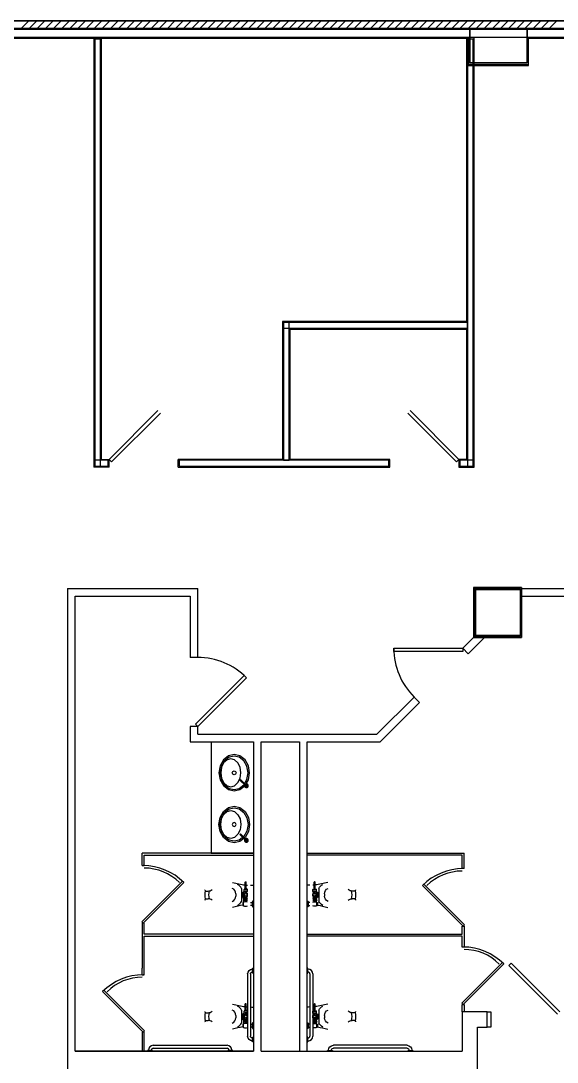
# Model space of a CAD drawing. Extents: x -170 to 1783, y -20 to 1205.
# Drawn here: x 352 to 632, y 656 to 1200 of the extents above; entities that cross this region are included whole.
import ezdxf

# ---------------------------------------------------------------- set-up
doc = ezdxf.new("R2010")
doc.units = 0
doc.header["$LTSCALE"] = 96
doc.header["$MEASUREMENT"] = 0
for name, color, linetype in [('A-E-COLM_A', 7, 'Continuous'), ('A-WALL-EXIST_A', 7, 'Continuous'), ('A-WALL-EXT_A', 7, 'Continuous'), ('A-WALL-PATT_A', 7, 'Continuous'), ('A-WALL_A', 7, 'Continuous'), ('I-E-DOOR-DMSE_A', 7, 'Continuous'), ('I-E-DOOR_A', 7, 'Continuous'), ('I-E-FILL-DMSE_A', 7, 'Continuous'), ('I-E-FILL_A', 7, 'Continuous'), ('I-E-PLMB-FIXT_A', 7, 'Continuous'), ('I-E-WALL-DMSE_A', 7, 'Continuous'), ('I-E-WALL_A', 7, 'Continuous'), ('X-BASE-04-EXISTING', 7, 'Continuous'), ('X-BASE-04-EXISTING_A', 7, 'Continuous')]:
    doc.layers.add(name, color=color, linetype=linetype)

# ---------------------------------------------------------------- blocks, each defined once
blk = doc.blocks.new('TJ-LITE_TOILET-VALVE_WM-GB')
at = {"color": 47, "linetype": 'Continuous'}
for p, q in [((3.25, -0.29), (3.25, 0)), ((6.25, -0.29), (6.25, 0)), ((-6.75, -4.12), (-6.75, -3.87)), ((-3.53, -3.75), (-6.62, -3.75)), ((-3.53, -4.25), (-6.62, -4.25)), ((-3.53, -3.75), (-3.4, -3.84)), ((-3.4, -4.16), (-3.53, -4.25)), ((-3.28, -3.84), (-3.4, -3.84)), ((-3.4, -4.13), (-3.4, -3.87)), ((-3.28, -4.16), (-3.4, -4.16)), ((-3.28, -3.84), (-3.03, -3.75)), ((-3.28, -3.87), (-3.28, -4.13)), ((-3.28, -4.16), (-3.03, -4.25)), ((-3.03, -3.25), (-3.03, -4.75)), ((-1.74, -3.12), (-2.9, -3.12)), ((-2.9, -3.19), (-2.9, -4.81)), ((-1.74, -4.88), (-2.9, -4.88)), ((-0.56, -3.03), (-1.12, -4)), ((-1.12, -4), (-0.56, -4.97)), ((0.56, -3.03), (-0.56, -3.03)), ((-0.56, -3.03), (-0.56, -3.03)), ((-0.56, -4.97), (0.56, -4.97)), ((1.12, -4), (0.56, -3.03)), ((0.56, -4.97), (1.12, -4)), ((1.95, -5.13), (1.59, -5.13)), ((1.95, -3), (1.95, -5)), ((1.95, -5), (1.95, -5.13)), ((2.6, -5), (1.95, -5)), ((2.6, -3), (2.6, -5)), ((2.97, -3.94), (2.6, -3.94)), ((2.97, -4.06), (2.6, -4.06)), ((2.6, -5), (2.6, -5.13)), ((2.6, -5.13), (2.97, -5.13)), ((2.97, -3), (2.97, -5)), ((2.97, -5), (2.97, -5.13)), ((3.82, -5), (2.97, -5)), ((3.87, -5.13), (4, -5.13)), ((4, -1.5), (4, -0.59)), ((4, -5.13), (4, -5.37)), ((5.5, -5.13), (4, -5.13)), ((5.5, -0.59), (5.5, -1.5)), ((5.5, -5.13), (5.62, -5.13)), ((5.5, -5.37), (5.5, -5.13)), ((-3.37, -6.17), (3.37, -6.17)), ((-0.63, -9.17), (0.63, -9.17)), ((4.12, -5.5), (5.37, -5.5)), ((-2, -24.78), (-2, -23.62)), ((2, -24.78), (2, -23.62))]:
    blk.add_line(p, q, dxfattribs=at)
blk.add_circle((0, -4), 0.691, dxfattribs=at)
for centre, radius, start, end in [((-6.62, -3.87), 0.125, 90, 180), ((-6.62, -4.12), 0.125, 180, 270), ((-44.43, 0.12), 39.43, 343.9008, 353.6375), ((-44.43, 0.12), 39.43, 354.3681, 355.4622), ((-44.43, 0.12), 39.43, 357.6458, 359.826), ((-2.9, -3.25), 0.125, 90, 180), ((-2.9, -4.75), 0.125, 180, 270), ((0, -4), 1.95, 149.0718, 30.9282), ((0, -4), 1.73, 144.6831, 35.3169), ((0, -4), 1.12, 117.266, 62.734), ((3.5, -0.29), 0.25, 180, 261.8454), ((4.75, 8.44), 9.06, 261.8454, 265.2529), ((6.28, -4), 2.66, 157.8937, 202.1063), ((6.28, -4), 2.66, 202.1063, 205.0474), ((4.75, 8.44), 9.06, 265.2529, 274.7471), ((4.12, -5.37), 0.125, 180, 270), ((5.37, -5.37), 0.125, 270, 360), ((4.75, 8.44), 9.06, 274.7471, 278.1546), ((3.22, -4), 2.66, 334.9526, 22.1063), ((6, -0.29), 0.25, 278.1546, 360), ((-0.14, -11.5), 6.23, 121.1973, 148.7709), ((-0.63, -12.17), 3, 90, 157.5201), ((0.63, -12.17), 3, 22.4799, 90), ((0.14, -11.5), 6.23, 31.2291, 58.8027), ((44.43, 0.12), 39.43, 188.1893, 196.0992), ((-5, -23.62), 3, 360, 43.1986), ((5, -23.62), 3, 136.8014, 180), ((-2.5, -24.78), 0.5, 248.5988, 360), ((0, -16.58), 8.8, 255.9754, 284.0246), ((0, -16.58), 6.8, 252.4538, 287.5462), ((2.5, -24.78), 0.5, 180, 291.4012)]:
    blk.add_arc(centre, radius, start, end, dxfattribs=at)
blk = doc.blocks.new('TJ-LITE_GB-42')
at = {"color": 47, "linetype": 'Continuous'}
for p, q in [((13.25, 0), (10.75, 0)), ((10.75, 0), (10.75, -0.38)), ((13.25, -0.38), (13.25, 0)), ((52.75, 0), (52.75, -0.38)), ((55.25, 0), (52.75, 0)), ((55.25, -0.38), (55.25, 0)), ((10.75, -0.38), (13.25, -0.38)), ((11.25, -0.5), (11.25, -0.38)), ((12.75, -0.38), (12.75, -0.5)), ((52.25, -1.5), (13.75, -1.5)), ((52.25, -3), (13.75, -3)), ((52.75, -0.38), (55.25, -0.38)), ((53.25, -0.38), (53.25, -0.5)), ((54.75, -0.5), (54.75, -0.38))]:
    blk.add_line(p, q, dxfattribs=at)
for centre, radius, start, end in [((13.75, -0.5), 2.5, 180, 270), ((13.75, -0.5), 1, 180, 270), ((52.25, -0.5), 1, 270, 360), ((52.25, -0.5), 2.5, 270, 360)]:
    blk.add_arc(centre, radius, start, end, dxfattribs=at)
blk = doc.blocks.new('TJ-LITE_GB-36')
at = {"color": 47, "linetype": 'Continuous'}
for p, q in [((7.25, 0), (4.75, 0)), ((4.75, 0), (4.75, -0.38)), ((7.25, -0.38), (7.25, 0)), ((40.75, 0), (40.75, -0.38)), ((43.25, 0), (40.75, 0)), ((43.25, -0.38), (43.25, 0)), ((4.75, -0.38), (7.25, -0.38)), ((5.25, -0.5), (5.25, -0.38)), ((6.75, -0.38), (6.75, -0.5)), ((40.25, -1.5), (7.75, -1.5)), ((40.25, -3), (7.75, -3)), ((40.75, -0.38), (43.25, -0.38)), ((41.25, -0.38), (41.25, -0.5)), ((42.75, -0.5), (42.75, -0.38))]:
    blk.add_line(p, q, dxfattribs=at)
for centre, radius, start, end in [((7.75, -0.5), 2.5, 180, 270), ((7.75, -0.5), 1, 180, 270), ((40.25, -0.5), 1, 270, 360), ((40.25, -0.5), 2.5, 270, 360)]:
    blk.add_arc(centre, radius, start, end, dxfattribs=at)
blk = doc.blocks.new('_BL_0001')
at = {"layer": 'X-BASE-04-EXISTING', "color": 92, "linetype": 'Continuous'}
for p, q in [((12, 12), (-12, 12)), ((-12, 12), (-12, -12)), ((12, -12), (12, 12)), ((-12, -12), (12, -12)), ((-12, -12), (-12, -12))]:
    blk.add_line(p, q, dxfattribs=at)
blk = doc.blocks.new('_BL_0000')
at = {"layer": 'X-BASE-04-EXISTING', "color": 92, "linetype": 'Continuous'}
for p, q in [((15, 18), (-15, 18)), ((-15, 18), (-15, 0)), ((15, 0), (15, 18)), ((-15, 0), (15, 0)), ((-15, 0), (-15, 0))]:
    blk.add_line(p, q, dxfattribs=at)
blk = doc.blocks.new('-DR45')
at = {"color": 7, "linetype": 'Continuous'}
for p, q in [((0.707, 0.707), (0, 0)), ((0.034, -0.034), (0.741, 0.672)), ((0, 0), (0.034, -0.034))]:
    blk.add_line(p, q, dxfattribs=at)
blk = doc.blocks.new('_PLUMB_LAV_COUNTER 4_P')
at = {"color": 47, "linetype": 'Continuous'}
for p, q in [((-6.72, -3.34), (-8.8, -6.01)), ((-6.23, -3.92), (-8.13, -6.34)), ((-3.71, -1.63), (-6.72, -3.34)), ((-3.46, -2.34), (-6.23, -3.92)), ((0, -1), (-3.71, -1.63)), ((0, -1.75), (-3.46, -2.34)), ((3.71, -1.63), (0, -1)), ((0, -1), (0, -1)), ((3.46, -2.34), (0, -1.75)), ((0, -1.75), (0, -1.75)), ((6.23, -3.92), (3.46, -2.34)), ((6.72, -3.34), (3.71, -1.63)), ((8.13, -6.34), (6.23, -3.92)), ((8.8, -6.01), (6.72, -3.34)), ((-8.8, -6.01), (-9.5, -9)), ((-9.5, -9), (-8.8, -11.99)), ((-8.13, -6.34), (-8.75, -9)), ((-8.75, -9), (-8.13, -11.66)), ((-6.74, -8.9), (-7.25, -10.81)), ((-7.25, -10.81), (-6.74, -12.73)), ((-5.13, -7.1), (-6.74, -8.9)), ((-2.87, -5.98), (-5.13, -7.1)), ((0, -5.56), (-2.87, -5.98)), ((2.87, -5.98), (0, -5.56)), ((0, -5.56), (0, -5.56)), ((5.13, -7.1), (2.87, -5.98)), ((6.74, -8.9), (5.13, -7.1)), ((7.25, -10.81), (6.74, -8.9)), ((6.74, -12.73), (7.25, -10.81)), ((8.75, -9), (8.13, -6.34)), ((8.13, -11.66), (8.75, -9)), ((9.5, -9), (8.8, -6.01)), ((8.8, -11.99), (9.5, -9)), ((-8.8, -11.99), (-6.72, -14.66)), ((-8.13, -11.66), (-6.23, -14.08)), ((-6.74, -12.73), (-5.13, -14.53)), ((-6.72, -14.66), (-3.71, -16.37)), ((-6.23, -14.08), (-3.46, -15.66)), ((-5.13, -14.53), (-2.87, -15.64)), ((-3.46, -15.66), (0, -16.25)), ((-2.87, -15.64), (0, -16.06)), ((0, -16.06), (2.87, -15.64)), ((0, -16.25), (3.46, -15.66)), ((2.87, -15.64), (5.13, -14.53)), ((3.46, -15.66), (6.23, -14.08)), ((3.71, -16.37), (6.72, -14.66)), ((5.13, -14.53), (6.74, -12.73)), ((6.23, -14.08), (8.13, -11.66)), ((6.72, -14.66), (8.8, -11.99)), ((-3.71, -16.37), (0, -17)), ((0, -17), (3.71, -16.37))]:
    blk.add_line(p, q, dxfattribs=at)
blk.add_circle((0, -9), 1, dxfattribs=at)
blk = doc.blocks.new('8X30')
at = {"color": 7, "linetype": 'Continuous'}
for p, q in [((15, 18), (-15, 18)), ((-15, 18), (-15, 0)), ((15, 0), (15, 18)), ((-15, 0), (15, 0)), ((-15, 0), (-15, 0))]:
    blk.add_line(p, q, dxfattribs=at)

msp = doc.modelspace()

# ---------------------------------------------------------------- linework, layer by layer
at = {"layer": 'A-E-COLM_A', "color": 7, "linetype": 'Continuous'}
for p, q in [((585.375, 1191), (585.375, 1177.125)), ((586, 1178), (586, 1191)), ((616, 1192.875), (616, 1178)), ((616.625, 1177.125), (616.625, 1191)), ((585.375, 1177.125), (616.625, 1177.125)), ((616, 1178), (586, 1178))]:
    msp.add_line(p, q, dxfattribs=at)
at = {"layer": 'A-WALL-EXIST_A', "color": 2, "linetype": 'Continuous'}
for p, q in [((586, 1191), (585.375, 1191)), ((585.375, 1191), (585.375, 1176.75)), ((586, 1178), (586, 1191)), ((616, 1192.875), (616, 1178)), ((616.625, 1176.75), (616.625, 1191)), ((585.375, 1176.75), (616.625, 1176.75)), ((616, 1178), (586, 1178)), ((589, 903), (613, 903)), ((589, 879), (589, 903)), ((613, 879), (589, 879)), ((477, 662), (477, 748.75)), ((473, 744.75), (473, 662)), ((376, 703.75), (376, 662)), ((380, 662), (380, 703.75)), ((582, 682.5), (582, 662)), ((595, 682.5), (582, 682.5)), ((595, 674.5), (595, 682.5)), ((590, 615), (590, 674.5)), ((590, 674.5), (595, 674.5)), ((376, 662), (376, 648.5)), ((473, 662), (380, 662)), ((477, 662), (582, 662))]:
    msp.add_line(p, q, dxfattribs=at)
at = {"layer": 'A-WALL-EXT_A', "color": 2, "linetype": 'Continuous'}
for p, q in [((586, 1196), (329.75, 1196)), ((329.75, 1191), (586, 1191)), ((586, 1191), (586, 1196)), ((886, 1196), (616, 1196)), ((616, 1196), (616, 1192.875)), ((616.625, 1191), (885.375, 1191))]:
    msp.add_line(p, q, dxfattribs=at)
at = {"layer": 'A-WALL-PATT_A', "color": 47, "linetype": 'Continuous'}
for p, q in [((351.7145, 1196), (355.7145, 1200)), ((355.95714, 1196), (359.95714, 1200)), ((360.19978, 1196), (364.19978, 1200)), ((364.44243, 1196), (368.44243, 1200)), ((368.68507, 1196), (372.68507, 1200)), ((372.92771, 1196), (376.92771, 1200)), ((377.17035, 1196), (381.17035, 1200)), ((381.41299, 1196), (385.41299, 1200)), ((385.65563, 1196), (389.65563, 1200)), ((389.89827, 1196), (393.89827, 1200)), ((394.14091, 1196), (398.14091, 1200)), ((398.38355, 1196), (402.38355, 1200)), ((402.62619, 1196), (406.62619, 1200)), ((406.86883, 1196), (410.86883, 1200)), ((411.11147, 1196), (415.11147, 1200)), ((415.35411, 1196), (419.35411, 1200)), ((419.59675, 1196), (423.59675, 1200)), ((423.83939, 1196), (427.83939, 1200)), ((428.08204, 1196), (432.08204, 1200)), ((432.32468, 1196), (436.32468, 1200)), ((436.56732, 1196), (440.56732, 1200)), ((440.80996, 1196), (444.80996, 1200)), ((445.0526, 1196), (449.0526, 1200)), ((449.29524, 1196), (453.29524, 1200)), ((453.53788, 1196), (457.53788, 1200)), ((457.78052, 1196), (461.78052, 1200)), ((462.02316, 1196), (466.02316, 1200)), ((466.2658, 1196), (470.2658, 1200)), ((470.50844, 1196), (474.50844, 1200)), ((474.75108, 1196), (478.75108, 1200)), ((478.99372, 1196), (482.99372, 1200)), ((483.23636, 1196), (487.23636, 1200)), ((487.47901, 1196), (491.47901, 1200)), ((491.72165, 1196), (495.72165, 1200)), ((495.96429, 1196), (499.96429, 1200)), ((500.20693, 1196), (504.20693, 1200)), ((504.44957, 1196), (508.44957, 1200)), ((508.69221, 1196), (512.69221, 1200)), ((512.93485, 1196), (516.93485, 1200)), ((517.17749, 1196), (521.17749, 1200)), ((521.42013, 1196), (525.42013, 1200)), ((525.66277, 1196), (529.66277, 1200)), ((529.90541, 1196), (533.90541, 1200)), ((534.14805, 1196), (538.14805, 1200)), ((538.39069, 1196), (542.39069, 1200)), ((542.63333, 1196), (546.63333, 1200)), ((546.87597, 1196), (550.87597, 1200)), ((551.11862, 1196), (555.11862, 1200)), ((555.36126, 1196), (559.36126, 1200)), ((559.6039, 1196), (563.6039, 1200)), ((563.84654, 1196), (567.84654, 1200)), ((568.08918, 1196), (572.08918, 1200)), ((572.33182, 1196), (576.33182, 1200)), ((576.57446, 1196), (580.57446, 1200)), ((580.8171, 1196), (584.8171, 1200)), ((585.05974, 1196), (589.05974, 1200)), ((589.30238, 1196), (593.30238, 1200)), ((593.54502, 1196), (597.54502, 1200)), ((597.78766, 1196), (601.78766, 1200)), ((602.0303, 1196), (606.0303, 1200)), ((606.27294, 1196), (610.27294, 1200)), ((610.51559, 1196), (614.51559, 1200)), ((614.75823, 1196), (618.75823, 1200)), ((619.00087, 1196), (623.00087, 1200)), ((623.24351, 1196), (627.24351, 1200)), ((627.48615, 1196), (631.48615, 1200))]:
    msp.add_line(p, q, dxfattribs=at)
at = {"layer": 'A-WALL_A', "color": 2, "linetype": 'Continuous'}
for p, q in [((1462, 1200), (38, 1200)), ((38, 1196), (1462, 1196))]:
    msp.add_line(p, q, dxfattribs=at)
at = {"layer": 'I-E-DOOR-DMSE_A', "color": 212, "linetype": 'Continuous'}
for p, q in [((546.34315, 870.59315), (546.34315, 872.34315)), ((546.34315, 872.34315), (582.34315, 872.34315)), ((582.34315, 870.59315), (546.34315, 870.59315)), ((582.34315, 872.34315), (582.34315, 870.59315)), ((582.34315, 872.34315), (582.34315, 872.34315)), ((442.76256, 832.73744), (468.21841, 858.19328)), ((469.45584, 856.95584), (444, 831.5)), ((468.21841, 858.19328), (469.45584, 856.95584)), ((444, 831.5), (442.76256, 832.73744)), ((444, 831.5), (444, 831.5)), ((606.30672, 706.71841), (607.54416, 707.95584)), ((606.30672, 706.71841), (607.54416, 707.95584)), ((607.54416, 707.95584), (633, 682.5)), ((607.54416, 707.95584), (633, 682.5)), ((631.76256, 681.26256), (606.30672, 706.71841)), ((631.76256, 681.26256), (606.30672, 706.71841))]:
    msp.add_line(p, q, dxfattribs=at)
for centre, start, end in [((582.34315, 872.34315), 180, 225), ((444, 831.5), 45, 90)]:
    msp.add_arc(centre, 36, start, end, dxfattribs=at)
at = {"layer": 'I-E-FILL-DMSE_A', "color": 2, "linetype": 'Continuous'}
msp.add_3dface([(329.74999, 1191.5), (1465.99999, 1191.5), (1465.99999, 1195.50107), (329.74999, 1195.50107)], dxfattribs=at)
at = {"layer": 'I-E-FILL-DMSE_A', "color": 132, "linetype": 'Continuous'}
for points in [[(390.25, 1190.50001), (390.25, 967.5), (393.25, 967.5), (393.25, 1190.50001)], [(587.75, 967.49999), (587.75, 1190.5), (584.75001, 1190.5), (584.75001, 967.49999)], [(488.75, 1042.50001), (488.75, 970.50001), (491.74999, 970.50001), (491.74999, 1042.50001)], [(584.75001, 1042.5), (488.75001, 1042.5), (488.75001, 1039.5), (584.75001, 1039.5)], [(397.25001, 970.49979), (390.25, 970.49979), (390.25, 967.5), (397.25001, 967.5)], [(434.24999, 967.5), (543.74999, 967.5), (543.74999, 970.49979), (434.24999, 970.49979)], [(588.5132, 903.50656), (588.5, 878.50638), (612.49992, 878.49371), (612.51312, 903.49388)]]:
    msp.add_3dface(points, dxfattribs=at)
at = {"layer": 'I-E-FILL_A', "color": 2, "linetype": 'Continuous'}
msp.add_3dface([(580.74999, 967.5), (587.74999, 967.5), (587.74999, 970.5), (580.74999, 970.5)], dxfattribs=at)
at = {"layer": 'I-E-PLMB-FIXT_A', "color": 47, "linetype": 'Continuous'}
for p, q in [((451, 823.5), (451, 765.31874)), ((465.91303, 803.51021), (466.26008, 803.87015)), ((465.91303, 803.51021), (466.26008, 803.87015)), ((469.17048, 800.36941), (465.91303, 803.51021)), ((469.17048, 800.36941), (465.91303, 803.51021)), ((466.26008, 803.87015), (469.51753, 800.72935)), ((466.26008, 803.87015), (466.26008, 803.87015)), ((466.26008, 803.87015), (469.51753, 800.72935)), ((466.26008, 803.87015), (466.26008, 803.87015)), ((469.51753, 800.72935), (469.17048, 800.36941)), ((469.51753, 800.72935), (469.17048, 800.36941)), ((465.91303, 775.01021), (466.26008, 775.37015)), ((465.91303, 775.01021), (466.26008, 775.37015)), ((469.17048, 771.86941), (465.91303, 775.01021)), ((469.17048, 771.86941), (465.91303, 775.01021)), ((466.26008, 775.37015), (469.51753, 772.22935)), ((466.26008, 775.37015), (466.26008, 775.37015)), ((466.26008, 775.37015), (469.51753, 772.22935)), ((466.26008, 775.37015), (466.26008, 775.37015)), ((469.51753, 772.22935), (469.17048, 771.86941)), ((469.51753, 772.22935), (469.17048, 771.86941)), ((473, 765.31874), (415, 765.31874)), ((415, 758.81874), (415, 765.31874)), ((416, 758.81874), (416, 764.31874)), ((416, 764.31874), (473, 764.31874)), ((451, 765.31874), (473, 765.31874)), ((501, 765.31874), (583, 765.31874)), ((582, 764.31874), (501, 764.31874)), ((582, 757.26074), (582, 764.31874)), ((583, 757.26074), (583, 765.31874)), ((415, 758.81874), (416, 758.81874)), ((583, 757.26074), (582, 757.26074)), ((414.79289, 729.52584), (436.0061, 750.73905)), ((436.0061, 750.73905), (436.7132, 750.03194)), ((436.7132, 750.03194), (415.5, 728.81874)), ((561.9939, 749.18105), (561.2868, 748.47394)), ((561.2868, 748.47394), (582.5, 727.26074)), ((583.20711, 727.96785), (561.9939, 749.18105)), ((415.5, 728.81874), (414.79289, 729.52584)), ((416, 728.81874), (415, 728.81874)), ((415, 728.81874), (415, 705.31874)), ((415.5, 728.81874), (415.5, 728.81874)), ((416, 723), (416, 728.81874)), ((582, 723), (582, 727.26074)), ((582, 727.26074), (583, 727.26074)), ((582.5, 727.26074), (583.20711, 727.96785)), ((582.5, 727.26074), (582.5, 727.26074)), ((583, 727.26074), (583, 716.31874)), ((473, 723), (416, 723)), ((416, 722), (473, 722)), ((416, 701.81874), (416, 722)), ((501, 723), (582, 723)), ((582, 722), (501, 722)), ((582, 716.31874), (582, 722)), ((583, 716.31874), (582, 716.31874)), ((581.79289, 687.02584), (603.0061, 708.23905)), ((603.7132, 707.53194), (582.5, 686.31874)), ((603.0061, 708.23905), (603.7132, 707.53194)), ((415, 701.81874), (415, 705.31874)), ((415, 701.81874), (416, 701.81874)), ((394.9939, 693.73905), (394.2868, 693.03194)), ((394.2868, 693.03194), (415.5, 671.81874)), ((416.20711, 672.52584), (394.9939, 693.73905)), ((582.5, 686.31874), (581.79289, 687.02584)), ((582, 682.5), (582, 686.31874)), ((582, 686.31874), (583, 686.31874)), ((582.5, 686.31874), (582.5, 686.31874)), ((583, 686.31874), (583, 682.5)), ((416, 671.81874), (415, 671.81874)), ((415, 671.81874), (415, 662)), ((415.5, 671.81874), (416.20711, 672.52584)), ((415.5, 671.81874), (415.5, 671.81874)), ((416, 662), (416, 671.81874))]:
    msp.add_line(p, q, dxfattribs=at)
for centre, radius, start, end in [((469.34401, 800.54938), 1, 150.5220058, 121.5669814), ((469.34401, 800.54938), 1, 150.5220058, 121.5669814), ((469.34401, 800.54938), 0.625, 159.6226721, 112.4663151), ((469.34401, 800.54938), 0.625, 159.6226721, 112.4663151), ((469.34401, 772.04938), 1, 150.5220058, 121.5669814), ((469.34401, 772.04938), 1, 150.5220058, 121.5669814), ((469.34401, 772.04938), 0.625, 159.6226721, 112.4663151), ((469.34401, 772.04938), 0.625, 159.6226721, 112.4663151), ((415.5, 728.81874), 30, 45, 90), ((416, 731.56874), 26, 45, 90), ((582.5, 727.26074), 30, 90, 135), ((582, 730.01074), 26, 90, 135), ((582.5, 686.31874), 30, 45, 90), ((583, 689.06874), 26, 45, 90), ((415.5, 671.81874), 30, 90, 135), ((415, 674.56874), 26, 90, 135)]:
    msp.add_arc(centre, radius, start, end, dxfattribs=at)
at = {"layer": 'I-E-WALL-DMSE_A', "color": 40, "linetype": 'Continuous'}
for p, q in [((389.75, 1191), (389.75, 967)), ((393.75, 971), (393.75, 1191)), ((584.25, 1191), (584.25, 1043)), ((588.25, 967), (588.25, 1191)), ((488.25, 1043), (488.25, 971)), ((584.25, 1043), (488.25, 1043)), ((492.25, 1039), (584.25, 1039)), ((492.25, 971), (492.25, 1039)), ((584.25, 1039), (584.25, 971)), ((393.75, 971), (397.75, 971)), ((397.75, 967), (397.75, 971)), ((488.25, 971), (433.75, 971)), ((433.75, 967), (433.75, 971)), ((544.25, 971), (492.25, 971)), ((544.25, 967), (544.25, 971)), ((584.25, 971), (580.25, 971)), ((580.25, 971), (580.25, 967)), ((397.75, 967), (389.75, 967)), ((433.75, 967), (544.25, 967)), ((580.25, 967), (588.25, 967)), ((376, 903.5), (376, 648.5)), ((376, 903.5), (444, 903.5)), ((376, 903.5), (376, 648.5)), ((376, 903.5), (444, 903.5)), ((444, 867.5), (444, 903.5)), ((444, 867.5), (444, 903.5)), ((613, 904), (588, 904)), ((588, 904), (588, 878)), ((613, 904), (613, 878)), ((613, 903.5), (647.75, 903.5)), ((613, 903.5), (647.75, 903.5)), ((380, 662), (380, 899.5)), ((380, 899.5), (440, 899.5)), ((380, 662), (380, 899.5)), ((380, 899.5), (440, 899.5)), ((440, 899.5), (440, 867.5)), ((440, 899.5), (440, 867.5)), ((613, 899.5), (643.75, 899.5)), ((613, 899.5), (643.75, 899.5)), ((588, 878), (582.34315, 872.34315)), ((588, 878), (582.34315, 872.34315)), ((593.65685, 878), (585.17157, 869.51472)), ((593.65685, 878), (585.17157, 869.51472)), ((588, 878), (593.65685, 878)), ((588, 878), (593.65685, 878)), ((588, 878), (613, 878)), ((582.34315, 872.34315), (585.17157, 869.51472)), ((582.34315, 872.34315), (585.17157, 869.51472)), ((444, 867.5), (440, 867.5)), ((444, 867.5), (440, 867.5)), ((556.8873, 846.8873), (537.5, 827.5)), ((556.8873, 846.8873), (537.5, 827.5)), ((559.71573, 844.05887), (539.15685, 823.5)), ((559.71573, 844.05887), (539.15685, 823.5)), ((556.8873, 846.8873), (559.71573, 844.05887)), ((556.8873, 846.8873), (559.71573, 844.05887)), ((440, 831.5), (440, 823.5)), ((444, 831.5), (440, 831.5)), ((440, 831.5), (440, 823.5)), ((444, 831.5), (440, 831.5)), ((444, 827.5), (444, 831.5)), ((444, 827.5), (444, 831.5)), ((444, 827.5), (537.5, 827.5)), ((444, 827.5), (537.5, 827.5)), ((440, 823.5), (473, 823.5)), ((440, 823.5), (473, 823.5)), ((473, 823.5), (473, 662)), ((473, 823.5), (473, 662)), ((477, 662), (477, 823.5)), ((477, 823.5), (497, 823.5)), ((477, 662), (477, 823.5)), ((477, 823.5), (497, 823.5)), ((497, 823.5), (497, 662)), ((497, 823.5), (497, 662)), ((501, 823.5), (539.15685, 823.5)), ((501, 662), (501, 823.5)), ((501, 823.5), (539.15685, 823.5)), ((501, 662), (501, 823.5)), ((595, 682.5), (582, 682.5)), ((582, 682.5), (582, 662)), ((595, 682.5), (582, 682.5)), ((582, 682.5), (582, 662)), ((595, 674.5), (595, 682.5)), ((595, 674.5), (595, 682.5)), ((595, 682.5), (597, 682.5)), ((595, 674.5), (595, 682.5)), ((595, 674.5), (595, 682.5)), ((595, 682.5), (597, 682.5)), ((597, 682.5), (597, 674.5)), ((597, 682.5), (597, 674.5)), ((590, 674.5), (595, 674.5)), ((590, 615), (590, 674.5)), ((590, 674.5), (595, 674.5)), ((590, 615), (590, 674.5)), ((597, 674.5), (595, 674.5)), ((597, 674.5), (595, 674.5)), ((597, 674.5), (597, 674.5)), ((597, 674.5), (597, 674.5)), ((380, 662), (473, 662)), ((380, 662), (473, 662)), ((477, 662), (497, 662)), ((477, 662), (497, 662)), ((501, 662), (582, 662)), ((501, 662), (582, 662))]:
    msp.add_line(p, q, dxfattribs=at)
at = {"layer": 'I-E-WALL-DMSE_A', "color": 2, "linetype": 'Continuous'}
for p, q in [((613, 904), (588, 904)), ((588, 904), (588, 878))]:
    msp.add_line(p, q, dxfattribs=at)
at = {"layer": 'I-E-WALL-DMSE_A', "color": 212, "linetype": 'Continuous'}
for p, q in [((595, 674.5), (595, 682.5)), ((595, 682.5), (597, 682.5)), ((595, 674.5), (595, 682.5)), ((595, 682.5), (597, 682.5)), ((597, 682.5), (597, 674.5)), ((597, 682.5), (597, 674.5)), ((597, 674.5), (595, 674.5)), ((597, 674.5), (595, 674.5)), ((597, 674.5), (597, 674.5)), ((597, 674.5), (597, 674.5))]:
    msp.add_line(p, q, dxfattribs=at)
at = {"layer": 'I-E-WALL_A', "color": 132, "linetype": 'Continuous'}
for p, q in [((586, 1191), (585.375, 1191)), ((585.375, 1191), (585.375, 1176.75)), ((586, 1178), (586, 1191)), ((616, 1192.875), (616, 1178)), ((616.625, 1176.75), (616.625, 1191)), ((585.375, 1176.75), (616.625, 1176.75)), ((616, 1178), (586, 1178)), ((589, 903), (613, 903)), ((589, 879), (589, 903)), ((613, 879), (589, 879))]:
    msp.add_line(p, q, dxfattribs=at)
at = {"layer": 'X-BASE-04-EXISTING_A', "color": 7, "linetype": 'Continuous'}
msp.add_line((0, 1200), (1500, 1200), dxfattribs=at)
at = {"layer": 'X-BASE-04-EXISTING_A', "color": 2, "linetype": 'Continuous'}
for p, q in [((1462, 1200), (38, 1200)), ((38, 1196), (1462, 1196))]:
    msp.add_line(p, q, dxfattribs=at)
at = {"layer": 'X-BASE-04-EXISTING_A', "color": 47, "linetype": 'Continuous'}
for p, q in [((351.7145, 1196), (355.7145, 1200)), ((355.95714, 1196), (359.95714, 1200)), ((360.19978, 1196), (364.19978, 1200)), ((364.44243, 1196), (368.44243, 1200)), ((368.68507, 1196), (372.68507, 1200)), ((372.92771, 1196), (376.92771, 1200)), ((377.17035, 1196), (381.17035, 1200)), ((381.41299, 1196), (385.41299, 1200)), ((385.65563, 1196), (389.65563, 1200)), ((389.89827, 1196), (393.89827, 1200)), ((394.14091, 1196), (398.14091, 1200)), ((398.38355, 1196), (402.38355, 1200)), ((402.62619, 1196), (406.62619, 1200)), ((406.86883, 1196), (410.86883, 1200)), ((411.11147, 1196), (415.11147, 1200)), ((415.35411, 1196), (419.35411, 1200)), ((419.59675, 1196), (423.59675, 1200)), ((423.83939, 1196), (427.83939, 1200)), ((428.08204, 1196), (432.08204, 1200)), ((432.32468, 1196), (436.32468, 1200)), ((436.56732, 1196), (440.56732, 1200)), ((440.80996, 1196), (444.80996, 1200)), ((445.0526, 1196), (449.0526, 1200)), ((449.29524, 1196), (453.29524, 1200)), ((453.53788, 1196), (457.53788, 1200)), ((457.78052, 1196), (461.78052, 1200)), ((462.02316, 1196), (466.02316, 1200)), ((466.2658, 1196), (470.2658, 1200)), ((470.50844, 1196), (474.50844, 1200)), ((474.75108, 1196), (478.75108, 1200)), ((478.99372, 1196), (482.99372, 1200)), ((483.23636, 1196), (487.23636, 1200)), ((487.47901, 1196), (491.47901, 1200)), ((491.72165, 1196), (495.72165, 1200)), ((495.96429, 1196), (499.96429, 1200)), ((500.20693, 1196), (504.20693, 1200)), ((504.44957, 1196), (508.44957, 1200)), ((508.69221, 1196), (512.69221, 1200)), ((512.93485, 1196), (516.93485, 1200)), ((517.17749, 1196), (521.17749, 1200)), ((521.42013, 1196), (525.42013, 1200)), ((525.66277, 1196), (529.66277, 1200)), ((529.90541, 1196), (533.90541, 1200)), ((534.14805, 1196), (538.14805, 1200)), ((538.39069, 1196), (542.39069, 1200)), ((542.63333, 1196), (546.63333, 1200)), ((546.87597, 1196), (550.87597, 1200)), ((551.11862, 1196), (555.11862, 1200)), ((555.36126, 1196), (559.36126, 1200)), ((559.6039, 1196), (563.6039, 1200)), ((563.84654, 1196), (567.84654, 1200)), ((568.08918, 1196), (572.08918, 1200)), ((572.33182, 1196), (576.33182, 1200)), ((576.57446, 1196), (580.57446, 1200)), ((580.8171, 1196), (584.8171, 1200)), ((585.05974, 1196), (589.05974, 1200)), ((589.30238, 1196), (593.30238, 1200)), ((593.54502, 1196), (597.54502, 1200)), ((597.78766, 1196), (601.78766, 1200)), ((602.0303, 1196), (606.0303, 1200)), ((606.27294, 1196), (610.27294, 1200)), ((610.51559, 1196), (614.51559, 1200)), ((614.75823, 1196), (618.75823, 1200)), ((619.00087, 1196), (623.00087, 1200)), ((623.24351, 1196), (627.24351, 1200)), ((627.48615, 1196), (631.48615, 1200))]:
    msp.add_line(p, q, dxfattribs=at)

# ---------------------------------------------------------------- block references
at = {"layer": 'A-E-COLM_A', "color": 7, "linetype": 'Continuous', "rotation": 180}
msp.add_blockref('8X30', (601, 1196), dxfattribs=at)
at = {"layer": 'I-E-DOOR_A', "color": 92, "linetype": 'Continuous', "yscale": -36, "zscale": 36, "rotation": 180}
for p, xscale in [((397.75, 971), -36), ((580.25, 971), 36)]:
    msp.add_blockref('-DR45', p, dxfattribs=dict(at, xscale=xscale))
at = {"layer": 'I-E-PLMB-FIXT_A', "color": 47, "linetype": 'Continuous'}
for name, p, rotation in [('_PLUMB_LAV_COUNTER 4_P', (472, 807.31874), 270), ('TJ-LITE_TOILET-VALVE_WM-GB', (473, 743.54744), 270), ('TJ-LITE_GB-36', (501, 662), 90), ('TJ-LITE_TOILET-VALVE_WM-GB', (473, 680), 270), ('TJ-LITE_GB-42', (473, 662), 180)]:
    msp.add_blockref(name, p, dxfattribs=dict(at, rotation=rotation))
at = {"layer": 'I-E-PLMB-FIXT_A', "color": 47, "linetype": 'Continuous', "xscale": -1}
for name, p, rotation in [('_PLUMB_LAV_COUNTER 4_P', (472, 780.31874), 270), ('TJ-LITE_TOILET-VALVE_WM-GB', (501, 743.54744), 90), ('TJ-LITE_GB-36', (473, 662), 270), ('TJ-LITE_TOILET-VALVE_WM-GB', (501, 680), 90), ('TJ-LITE_GB-42', (501, 662), 180)]:
    msp.add_blockref(name, p, dxfattribs=dict(at, rotation=rotation))
at = {"layer": 'X-BASE-04-EXISTING_A', "color": 92, "linetype": 'Continuous', "rotation": 180}
msp.add_blockref('_BL_0000', (601, 1196), dxfattribs=at)
at = {"layer": 'X-BASE-04-EXISTING_A', "color": 92, "linetype": 'Continuous'}
msp.add_blockref('_BL_0001', (601, 891), dxfattribs=at)

doc.saveas('drawing.dxf')
